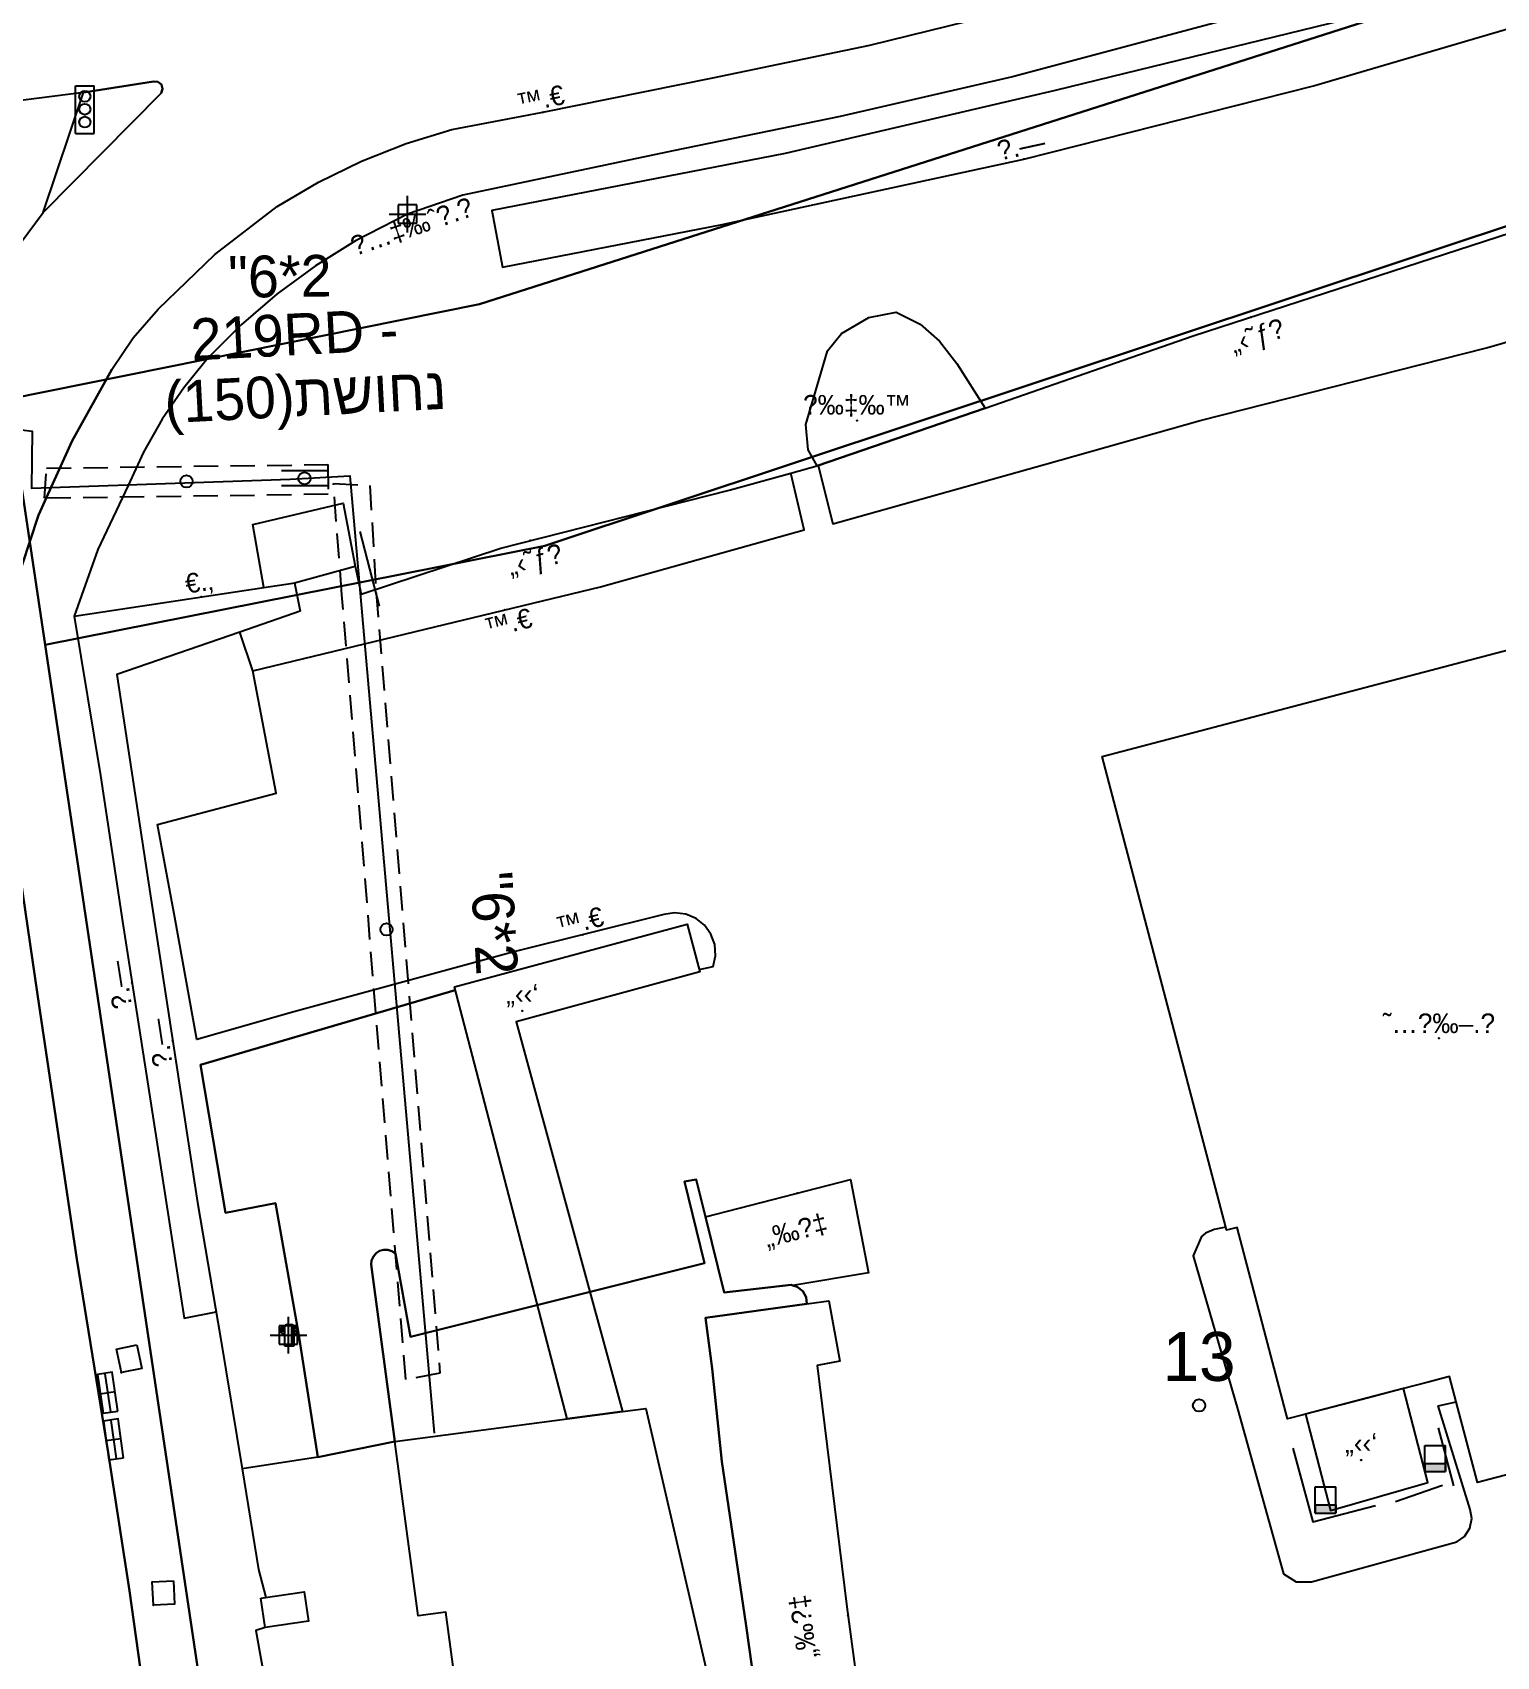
# Model space of a CAD drawing. Header units: metres. Extents: x 218299 to 220222, y 572714 to 574340.
# Drawn here: x 218798.1 to 218857.8, y 572951.4 to 573017.7 of the extents above; entities that cross this region are included whole.
import ezdxf
from ezdxf.enums import TextEntityAlignment as Align

# ---------------------------------------------------------------- set-up
doc = ezdxf.new("R2010")
doc.units = ezdxf.units.M
doc.header["$MEASUREMENT"] = 0
doc.header["$PDMODE"] = 66
doc.header["$PDSIZE"] = 0.75
doc.linetypes.add('DASH15', pattern=[1.5, 1, -0.5])
for name, color, linetype in [('1601', 44, 'LANDBORDER'), ('1602', 44, 'Continuous'), ('1603', 44, 'Continuous'), ('6151', 102, 'CABLEUNDEXIST03'), ('6701', 7, 'DASH15'), ('68152', 7, 'Continuous'), ('6910', 102, 'Continuous'), ('6916', 7, 'Continuous'), ('A_POINTS', 2, 'Continuous'), ('M2201', 253, 'Continuous'), ('M2202', 253, 'Continuous'), ('M2207', 253, 'Continuous'), ('M2401', 7, 'Continuous'), ('M2404', 7, 'Continuous'), ('M2407', 253, 'Continuous'), ('M2408', 253, 'Continuous'), ('M2430', 253, 'Continuous'), ('m2511', 253, 'Continuous'), ('M2602', 253, 'Continuous'), ('M2604', 253, 'Continuous'), ('M2605', 253, 'Continuous'), ('M2802', 253, 'Continuous'), ('M4409', 253, 'Continuous'), ('M4611', 253, 'Continuous'), ('M4903', 253, 'Continuous'), ('M5235', 253, 'Continuous'), ('M5250', 253, 'Continuous'), ('Y4410', 253, 'Continuous')]:
    doc.layers.add(name, color=color, linetype=linetype)
doc.styles.add('HEBTXT', font='HEBTXT')
doc.styles.add('MAVAT_HEBTXT', font='HEBTXT')
doc.linetypes.add('CABLEUNDEXIST03', pattern='A,3.5,[222,elecad.shx,S=0.01,R=0,X=0,Y=0],1.5', length=5)
doc.linetypes.add('LANDBORDER', pattern='A,6.25,[208,elecad.shx,S=0.02,R=0,X=-0.6,Y=0],12.5,[208,elecad.shx,S=0.02,R=180,X=0.6,Y=0],6.25', length=25)

# ---------------------------------------------------------------- blocks, each defined once
blk = doc.blocks.new('6910')
at = {"layer": 'A_POINTS'}
blk.add_circle((0, 0), 0.25, dxfattribs=at)
at = {"color": 0, "style": 'HEBTXT', "flags": 1}
blk.add_attdef('CODE', (-2.918, 6.399), '', height=1.7, dxfattribs=at)
at = {"color": 0, "style": 'HEBTXT'}
for tag, p in [('PATH', (0.169, 4.708)), ('HTCH', (0.169, 2.708))]:
    blk.add_attdef(tag, text='', height=1.7, dxfattribs=at).set_placement(p, align=Align.MIDDLE_CENTER)
blk = doc.blocks.new('68152')
at = {"color": 0}
for p, q in [((0.9375, 0.3125), (-0.9375, 0.3125)), ((0.9375, -0.3125), (-0.9375, -0.3125))]:
    blk.add_line(p, q, dxfattribs=at)
at = {"layer": 'A_POINTS'}
blk.add_circle((0, 0), 0.25, dxfattribs=at)
blk = doc.blocks.new('1603')
at = {"layer": 'A_POINTS'}
blk.add_circle((0, 0), 0.25, dxfattribs=at)
at = {"color": 0, "style": 'HEBTXT'}
blk.add_attdef('PARCEL_NUM', text='', height=2, dxfattribs=at).set_placement((0, 1), align=Align.CENTER)
at = {"color": 0, "style": 'HEBTXT', "flags": 1}
blk.add_attdef('LOT_NUM', text='', height=2, dxfattribs=at).set_placement((0, -2.5), align=Align.CENTER)
blk = doc.blocks.new('6916')
at = {"layer": 'A_POINTS'}
blk.add_circle((0, 0), 0.25, dxfattribs=at)
at = {"color": 0, "style": 'HEBTXT'}
for tag, p in [('HTCH', (0.006, 3.527)), ('PIPE', (0.049, 1.33))]:
    blk.add_attdef(tag, text='', height=1.7, dxfattribs=at).set_placement(p, align=Align.MIDDLE_CENTER)
blk = doc.blocks.new('M2404')
blk.add_circle((0, 0), 0.025)
at = {"style": 'MAVAT_HEBTXT'}
blk.add_attdef('NAME', text='', height=0.8, dxfattribs=at).set_placement((0, 1.59), align=Align.MIDDLE)
blk = doc.blocks.new('M2408')
blk.add_circle((0, 0), 0.025)
at = {"style": 'MAVAT_HEBTXT'}
blk.add_attdef('NAME', text='', height=0.8, dxfattribs=at).set_placement((0, 1.59), align=Align.MIDDLE)
blk = doc.blocks.new('2511')
blk.add_point((0, 0))
at = {"style": 'HEBTXT'}
blk.add_attdef('TYPE', text='', height=0.8, dxfattribs=at).set_placement((0, 1.12), align=Align.MIDDLE)
blk = doc.blocks.new('M2802')
blk.add_circle((0, 0), 0.025)
at = {"style": 'MAVAT_HEBTXT'}
blk.add_attdef('NAME', text='', height=0.8, dxfattribs=at).set_placement((0, 1.59), align=Align.MIDDLE)
blk = doc.blocks.new('M2602')
blk.add_circle((0, 0), 0.025)
at = {"style": 'MAVAT_HEBTXT'}
blk.add_attdef('NAME', text='', height=0.8, dxfattribs=at).set_placement((0, 1.59), align=Align.MIDDLE)
blk = doc.blocks.new('M2605')
blk.add_circle((0, 0), 0.025)
at = {"style": 'MAVAT_HEBTXT'}
blk.add_attdef('NAME', text='', height=0.8, dxfattribs=at).set_placement((0, 1.59), align=Align.MIDDLE)
blk = doc.blocks.new('M2207')
blk.add_circle((0, 0), 0.025)
at = {"style": 'MAVAT_HEBTXT'}
blk.add_attdef('NAME', text='', height=0.8, dxfattribs=at).set_placement((0, 1.59), align=Align.MIDDLE)
blk = doc.blocks.new('M5250')
blk.add_circle((0, 0), 0.025)
at = {"style": 'MAVAT_HEBTXT'}
blk.add_attdef('NAME', text='', height=0.8, dxfattribs=at).set_placement((0, 1.25), align=Align.MIDDLE)
blk = doc.blocks.new('M2430')
blk.add_circle((0, 0), 0.025)
at = {"style": 'MAVAT_HEBTXT'}
blk.add_attdef('NAME', text='', height=0.8, dxfattribs=at).set_placement((0, 1.25), align=Align.MIDDLE)
blk = doc.blocks.new('M4409')
for p, q in [((-0.75, -1.97), (-0.75, 1.9)), ((0.75, -1.97), (0.75, 1.9))]:
    blk.add_line(p, q)
for points in [[(-0.75, 1.9), (0.75, 1.9)], [(-0.75, -1.97), (0.75, -1.97)]]:
    blk.add_lwpolyline(points)
for centre in [(0, 1.05), (0, 0), (0, -1.05)]:
    blk.add_circle(centre, 0.45)
at = {"style": 'MAVAT_HEBTXT', "flags": 1}
for tag, p in [('MARK', (0, 3.7)), ('HEIGHT', (0, -3.8)), ('NAME', (0, -6.37))]:
    blk.add_attdef(tag, text='', height=2, dxfattribs=at).set_placement(p, align=Align.MIDDLE)
blk = doc.blocks.new('M4611')
for p, q in [((-1.07, 0.55), (-1.07, 0.77)), ((-1, 0.57), (-0.52, 0.57)), ((-0.95, 0.86), (-0.54, 0.86)), ((-0.88, 1), (-0.51, 1)), ((-0.77, 1.07), (-0.5, 1.07)), ((-0.77, 0.25), (-0.5, 0.25)), ((-0.5, 1.07), (-0.5, 1.13)), ((-0.5, -1.5), (-0.5, 1.06)), ((-0.2, 1.43), (0.44, 1.43)), ((-0.04, 1.28), (-0.04, -1.47)), ((0.41, 1.29), (0.41, -1.46)), ((0.64, -1.47), (0.64, 1.16)), ((0.74, 1.13), (0.74, -1.5)), ((0.74, 1.07), (0.95, 1.07)), ((0.74, 0.25), (0.95, 0.25)), ((1.03, 1), (0.77, 1)), ((1.16, 0.85), (0.78, 0.85)), ((1.2, 0.55), (0.79, 0.55)), ((1.25, 0.55), (1.25, 0.77)), ((0.74, -1.5), (-0.5, -1.5))]:
    blk.add_line(p, q)
for centre, start, end in [((-0.77, 0.77), 90, 180), ((-0.77, 0.55), 180, 270), ((-0.2, 1.13), 90, 180), ((0.44, 1.13), 0, 90), ((0.95, 0.77), 0, 90), ((0.95, 0.55), 270, 0)]:
    blk.add_arc(centre, 0.3, start, end)
blk.add_point((0, 0))
at = {"style": 'MAVAT_HEBTXT', "flags": 1}
for tag, p in [('MARK', (0.08, 2.68)), ('HEIGHT', (0.08, -2.76)), ('NAME', (0.08, -5.32)), ('DIAMETER', (0.08, -7.89))]:
    blk.add_attdef(tag, text='', height=0.8, dxfattribs=at).set_placement(p, align=Align.MIDDLE)
blk = doc.blocks.new('M4903')
blk.add_lwpolyline([(-1.6, -0.59), (1.6, -0.59), (1.6, 0.62), (-1.6, 0.62)], close=True)
for points in [[(-1.57, 0), (1.57, 0)], [(0, 0.62), (0, -0.59)]]:
    blk.add_lwpolyline(points)
at = {"style": 'MAVAT_HEBTXT', "flags": 1}
for tag, p in [('MARK', (0, 1.87)), ('IL', (0, -6.97))]:
    blk.add_attdef(tag, text='', height=0.8, dxfattribs=at).set_placement(p, align=Align.MIDDLE)
at = {"style": 'MAVAT_HEBTXT'}
for tag, p in [('HEIGHT', (0, -1.84)), ('NAME', (0, -4.41))]:
    blk.add_attdef(tag, text='', height=0.8, dxfattribs=at).set_placement(p, align=Align.MIDDLE)
blk = doc.blocks.new('*U89')
at = {"linetype": 'Continuous'}
for p, q in [((-0.85, 0), (-0.85, -0.66)), ((0.85, 0), (0.85, -0.66))]:
    blk.add_line(p, q, dxfattribs=at)
blk.add_solid([(-0.85, 0), (-0.85, -0.66), (0.85, -0.66)], dxfattribs=at)
at = {"linetype": 'Continuous', "extrusion": (0, 0, -1)}
blk.add_solid([(0.85, 0), (-0.85, 0), (-0.85, -0.66)], dxfattribs=at)
blk = doc.blocks.new('M5235')
for points in [[(-0.85, 1.47), (0.85, 1.47)], [(-0.85, -0.66), (-0.85, 1.47)], [(0.85, -0.66), (0.85, 1.47)], [(-0.85, 0), (0.85, 0)], [(-0.85, -0.66), (0.85, -0.66)]]:
    blk.add_lwpolyline(points)
at = {"linetype": 'Continuous'}
blk.add_blockref('*U89', (0, 0), dxfattribs=at)
at = {"style": 'MAVAT_HEBTXT', "flags": 1}
for tag, p in [('MARK', (0, 2.72)), ('HEIGHT', (0, -1.92)), ('NAME', (0, -4.48))]:
    blk.add_attdef(tag, text='', height=0.8, dxfattribs=at).set_placement(p, align=Align.MIDDLE)
blk = doc.blocks.new('M2202')
blk.add_circle((0, 0), 0.025)
at = {"style": 'MAVAT_HEBTXT'}
blk.add_attdef('NAME', text='', height=0.8, dxfattribs=at).set_placement((0, 1.59), align=Align.MIDDLE)
blk = doc.blocks.new('111')
at = {"layer": 'M2201'}
blk.add_polyline3d([(218861.835, 572993.416, 563.595), (218866.846, 572974.332, 563.417), (218866.915, 572974.069, 563.415), (218866.456, 572973.949, 563.415), (218868.485, 572966.221, 563.595), (218862.81, 572964.731, 563.415), (218863.235, 572963.111, 560.715), (218861.415, 572962.633, 560.715), (218862.052, 572960.207, 560.241), (218862.142, 572959.866, 560.175), (218857.063, 572958.532, 560.175), (218856.197, 572961.83, 562.642), (218855.926, 572962.861, 563.415), (218855.059, 572962.634, 563.438), (218854.058, 572962.371, 563.466), (218852.626, 572961.995, 563.505), (218850.052, 572961.319, 563.575), (218849.957, 572961.294, 563.577), (218849.325, 572961.128, 563.595), (218847.274, 572968.94, 563.595), (218846.835, 572968.825, 563.595), (218846.801, 572968.953, 563.595), (218841.762, 572988.146, 563.595)], close=True, dxfattribs=at)
blk.add_polyline3d([(218815.309, 572950.921, 567.479), (218814.999, 572953.253, 567.465), (218813.865, 572953.102, 567.465), (218812.918, 572960.207, 567.645), (218812.918, 572960.207, 567.645), (218819.945, 572961.133, 567.706), (218822.194, 572961.43, 567.726), (218823.154, 572961.556, 567.735), (218830.417, 572930.131, 562.965)], dxfattribs=at)
at = {"layer": 'M2207'}
for points in [[(218819.945, 572961.133, 562.805), (218815.344, 572978.752, 562.805), (218824.841, 572981.31, 562.805), (218825.349, 572979.365, 562.805), (218817.859, 572977.328, 562.805), (218822.194, 572961.43, 562.805), (218819.945, 572961.133, 562.805)], [(218854.058, 572962.371, 559.815), (218850.052, 572961.319, 559.815), (218851.081, 572957.397, 559.725), (218855.042, 572958.539, 559.725)], [(218807.448, 572953.815, 559.635), (218809.216, 572954.075, 559.635), (218809.391, 572952.886, 559.635), (218807.623, 572952.626, 559.635), (218807.623, 572952.626, 559.635), (218807.448, 572953.815, 559.635)]]:
    blk.add_polyline3d(points, close=True, dxfattribs=at)
at = {"layer": 'M2401'}
for points in [[(218815.378, 572978.62, 556.968), (218804.988, 572975.575, 557.135), (218806.003, 572969.531, 557.135), (218808.043, 572969.935, 557.135), (218808.978, 572964.628, 557.315), (218809.773, 572959.574, 557.495), (218812.918, 572960.207, 557.315), (218811.947, 572967.431, 557.135), (218811.967, 572967.597, 557.135), (218812.037, 572967.758, 557.135), (218812.151, 572967.891, 557.135), (218812.293, 572967.982, 557.135), (218812.454, 572968.029, 557.135), (218812.63, 572968.027, 557.135), (218812.797, 572967.974, 557.135), (218812.936, 572967.879, 557.135), (218813.556, 572964.475, 557.135), (218825.539, 572967.481, 557.045), (218824.721, 572970.812, 556.955), (218825.205, 572970.888, 556.955), (218825.579, 572969.372, 556.984), (218826.34, 572966.285, 557.045), (218829.073, 572966.592, 557.045), (218829.147, 572966.57, 557.045), (218829.327, 572966.517, 557.045), (218829.549, 572966.34, 557.045), (218829.686, 572966.09, 557.045), (218829.717, 572965.828, 557.045), (218825.582, 572965.259, 557.045), (218825.853, 572963.18, 557.135), (218826.247, 572959.398, 557.135), (218827.235, 572952.783, 557.315), (218829.325, 572937.896, 557.675)], [(218802.879, 572948.477, 555.245), (218802.091, 572954.118, 555.335), (218801.227, 572959.761, 555.245), (218799.938, 572967.641, 555.245), (218798.34, 572978.444, 555.605), (218797.534, 572983.939, 555.612)], [(218797.7, 572995.923, 556.006), (218798.379, 572997.981, 556.055), (218799.754, 573001.015, 556.212), (218801.368, 573003.932, 556.235), (218802.243, 573005.212, 556.223), (218803.262, 573006.383, 556.215), (218805.57, 573008.616, 556.497), (218808.12, 573010.574, 556.595), (218809.8, 573011.562, 556.646), (218811.556, 573012.418, 556.693), (218813.374, 573013.136, 556.736), (218815.236, 573013.708, 556.775), (218818.955, 573014.415, 556.955), (218825.88, 573015.825, 557.135), (218832.281, 573017.148, 557.315), (218838.705, 573018.724, 557.495)], [(218825.325, 572979.46, 556.87), (218825.901, 572979.584, 556.865), (218825.991, 572980.016, 556.865), (218825.959, 572980.473, 556.865), (218825.802, 572980.904, 556.865), (218825.544, 572981.261, 556.865), (218825.199, 572981.537, 556.865), (218824.777, 572981.715, 556.865), (218824.322, 572981.77, 556.865), (218823.887, 572981.702, 556.865), (218817.772, 572980.173, 556.955), (218808.794, 572977.727, 557.045), (218804.836, 572976.605, 557.135), (218803.946, 572981.576, 557.045), (218803.239, 572985.371, 557.045), (218808.077, 572986.65, 556.955), (218807.119, 572991.639, 556.865), (218814.146, 572993.335, 556.775), (218821.305, 572995.064, 556.775), (218829.609, 572997.393, 556.595), (218829.062, 572999.704, 556.685), (218830.174, 573000.01, 556.685), (218830.773, 572997.635, 556.595), (218839.414, 573000.051, 556.685), (218845.754, 573001.84, 556.685), (218857.43, 573004.815, 556.685), (218865.69, 573007.185, 556.865)], [(218846.801, 572968.953, 557.094), (218846.323, 572968.855, 557.094), (218845.973, 572968.704, 557.094), (218845.814, 572968.567, 557.094), (218845.469, 572967.777, 557.004), (218847.291, 572961.498, 557.16), (218849.161, 572954.816, 557.16), (218849.68, 572954.481, 557.16), (218850.298, 572954.485, 557.16), (218856.231, 572956.122, 557.34), (218856.534, 572956.34, 557.34), (218856.754, 572956.674, 557.34), (218856.834, 572957.066, 557.34), (218856.773, 572957.435, 557.34), (218855.465, 572961.667, 557.34), (218856.197, 572961.83, 557.34)]]:
    blk.add_polyline3d(points, dxfattribs=at)
blk.add_polyline3d([(218800.215, 573015.217, 556.44), (218797.128, 573014.823, 556.08), (218790.351, 573013.784, 556.08), (218790.126, 573013.609, 556.08), (218790.169, 573013.327, 556.08), (218790.525, 573012.205, 556.08), (218791.03, 573009.309, 556.08), (218792.602, 573002.861, 555.99), (218792.856, 573002.61, 555.99), (218793.212, 573002.644, 555.99), (218794.556, 573004.758, 556.08), (218796.682, 573007.794, 556.035), (218798.572, 573010.323, 556.26), (218803.389, 573015.2, 556.44), (218803.443, 573015.371, 556.44), (218803.391, 573015.543, 556.44), (218803.25, 573015.655, 556.44), (218803.071, 573015.667, 556.44)], close=True, dxfattribs=at)
at = {"layer": 'M2404'}
for points in [[(218803.262, 573006.383, 556.325), (218805.57, 573008.616, 556.497), (218808.12, 573010.574, 556.595), (218809.8, 573011.562, 556.646), (218811.556, 573012.418, 556.693), (218813.374, 573013.136, 556.736), (218815.236, 573013.708, 556.775), (218818.955, 573014.415, 556.955), (218825.88, 573015.825, 557.135), (218832.281, 573017.148, 557.315), (218838.705, 573018.724, 557.495)], [(218800.215, 573015.217, 556.44), (218800.215, 573015.217, 556.44), (218803.071, 573015.667, 556.44), (218803.25, 573015.655, 556.44), (218803.391, 573015.543, 556.44), (218803.443, 573015.371, 556.44), (218803.389, 573015.2, 556.44), (218798.572, 573010.323, 556.26), (218798.572, 573010.323, 556.26), (218798.572, 573010.323, 556.26)], [(218825.325, 572979.46, 556.87), (218825.901, 572979.584, 556.865), (218825.991, 572980.016, 556.865), (218825.959, 572980.473, 556.865), (218825.802, 572980.904, 556.865), (218825.544, 572981.261, 556.865), (218825.199, 572981.537, 556.865), (218824.777, 572981.715, 556.865), (218824.322, 572981.77, 556.865), (218823.887, 572981.702, 556.865), (218817.772, 572980.173, 556.955), (218808.794, 572977.727, 557.045), (218804.836, 572976.605, 557.135), (218803.946, 572981.576, 557.045), (218803.239, 572985.371, 557.045), (218808.077, 572986.65, 556.955), (218807.119, 572991.639, 556.865), (218814.146, 572993.335, 556.775), (218821.305, 572995.064, 556.775), (218829.609, 572997.393, 556.595), (218829.062, 572999.704, 556.685), (218830.174, 573000.01, 556.685), (218830.773, 572997.635, 556.595), (218839.414, 573000.051, 556.685), (218845.754, 573001.84, 556.685), (218857.43, 573004.815, 556.685), (218865.69, 573007.185, 556.865)], [(218801.368, 573003.932, 556.235), (218799.754, 573001.015, 556.212), (218798.379, 572997.981, 556.055), (218797.7, 572995.923, 556.006)], [(218797.534, 572983.939, 555.612), (218798.34, 572978.444, 555.605), (218799.938, 572967.641, 555.245), (218801.227, 572959.761, 555.245), (218802.091, 572954.118, 555.335), (218802.879, 572948.477, 555.245), (218803.828, 572942.277, 555.335), (218804.853, 572935.722, 555.515), (218805.747, 572929.646, 555.515), (218806.323, 572925.754, 555.605), (218807.011, 572920.796, 555.605), (218807.241, 572919.385, 555.705), (218807.597, 572917.993, 555.769), (218808.075, 572916.636, 555.796), (218808.669, 572915.332, 555.785), (218809.543, 572914.04, 555.818), (218810.584, 572912.862, 555.89), (218811.767, 572911.829, 556), (218813.059, 572910.967, 556.145), (218814.773, 572910.052, 556.145), (218814.773, 572910.052, 556.145)], [(218829.325, 572937.896, 557.675), (218827.235, 572952.783, 557.315), (218826.247, 572959.398, 557.135), (218825.853, 572963.18, 557.135), (218825.582, 572965.259, 557.045), (218829.717, 572965.828, 557.045), (218829.686, 572966.09, 557.045), (218829.549, 572966.34, 557.045), (218829.327, 572966.517, 557.045), (218829.147, 572966.57, 557.045), (218829.073, 572966.592, 557.045), (218826.34, 572966.285, 557.045), (218825.579, 572969.372, 556.984), (218825.205, 572970.888, 556.955), (218824.721, 572970.812, 556.955), (218825.539, 572967.481, 557.045), (218813.556, 572964.475, 557.135), (218812.936, 572967.879, 557.135), (218812.797, 572967.974, 557.135), (218812.63, 572968.027, 557.135), (218812.454, 572968.029, 557.135), (218812.293, 572967.982, 557.135), (218812.151, 572967.891, 557.135), (218812.037, 572967.758, 557.135), (218811.967, 572967.597, 557.135), (218811.947, 572967.431, 557.135), (218812.918, 572960.207, 557.315), (218809.773, 572959.574, 557.495), (218808.978, 572964.628, 557.315), (218808.043, 572969.935, 557.135), (218806.003, 572969.531, 557.135), (218804.988, 572975.575, 557.135), (218815.378, 572978.62, 556.968)], [(218846.801, 572968.953, 557.094), (218846.323, 572968.855, 557.094), (218845.973, 572968.704, 557.094), (218845.814, 572968.567, 557.094), (218845.469, 572967.777, 557.004), (218847.291, 572961.498, 557.16), (218849.161, 572954.816, 557.16), (218849.68, 572954.481, 557.16), (218850.298, 572954.485, 557.16), (218856.231, 572956.122, 557.34), (218856.534, 572956.34, 557.34), (218856.754, 572956.674, 557.34), (218856.834, 572957.066, 557.34), (218856.773, 572957.435, 557.34), (218855.465, 572961.667, 557.34), (218856.197, 572961.83, 557.34)]]:
    blk.add_polyline3d(points, dxfattribs=at)
at = {"layer": 'M2407'}
blk.add_polyline3d([(218807.574, 572995.038, 556.479), (218807.122, 572997.605, 556.569), (218810.81, 572998.479, 556.614), (218811.3, 572995.912, 556.614)], dxfattribs=at)
at = {"layer": 'M2408'}
for points in [[(218798.572, 573010.323, 556.26), (218800.215, 573015.217, 556.44)], [(218830.174, 573000.01, 556.681), (218836.991, 573002.342, 556.505), (218845.475, 573005.294, 556.685), (218858.439, 573009.51, 556.685), (218864.401, 573011.381, 556.685), (218864.952, 573010.24, 556.775)], [(218802.038, 572999.194, 556.117), (218800.805, 572996.587, 556.096), (218799.839, 572993.873, 555.937)], [(218808.825, 572995.226, 556.685), (218811.3, 572995.912, 556.685), (218811.3, 572995.912, 556.685), (218811.544, 572994.757, 556.685), (218817.24, 572996.646, 556.865), (218826.553, 572999.011, 556.685), (218829.062, 572999.704, 556.685)], [(218807.119, 572991.639, 556.865), (218806.591, 572993.217, 556.769)], [(218809.773, 572959.574, 557.495), (218806.687, 572959.091, 557.454)]]:
    blk.add_polyline3d(points, dxfattribs=at)
at = {"layer": 'M2430'}
for points in [[(218825.579, 572969.372, 556.89), (218831.491, 572970.889, 556.8), (218832.231, 572967.091, 556.8), (218829.147, 572966.57, 556.89)], [(218829.717, 572965.828, 556.89), (218830.618, 572965.946, 556.89), (218831.065, 572963.482, 556.89), (218830.135, 572963.303, 556.89), (218831.343, 572953.462, 557.07), (218832.686, 572943.536, 557.25), (218833.743, 572938.676, 557.43)]]:
    blk.add_polyline3d(points, dxfattribs=at)
at = {"layer": 'm2511'}
blk.add_polyline3d([(218886.525, 573031.177, 558.555), (218886.525, 573031.177, 558.555), (218879.865, 573028.849, 558.915), (218870.418, 573024.771, 559.095), (218869.219, 573024.336, 559.057), (218864.68, 573022.691, 558.915), (218859.132, 573021.224, 558.915), (218849.019, 573018.773, 558.555), (218838.1, 573015.856, 558.195), (218831.08, 573014.238, 558.015), (218824.26, 573012.848, 558.015), (218815.68, 573011.029, 557.835), (218813.43, 573010.262, 557.683), (218811.309, 573009.178, 557.655), (218809.674, 573008.158, 557.565), (218808.117, 573007.012, 557.475), (218806.651, 573005.752, 557.384), (218805.289, 573004.388, 557.295), (218804.309, 573003.181, 557.255), (218803.429, 573001.896, 557.09), (218802.668, 573000.558, 556.801), (218802.038, 572999.194, 556.395)], dxfattribs=at)
at = {"layer": 'M2602'}
blk.add_polyline3d([(218799.839, 572993.873, 557.61), (218807.574, 572995.038, 557.3), (218808.75, 572995.215, 557.253), (218808.825, 572995.226, 557.25), (218809.053, 572994.069, 557.97)], dxfattribs=at)
at = {"layer": 'M2604'}
for points in [[(218856.11, 572958.396, 557.985), (218855.478, 572960.767, 558.075)], [(218849.533, 572959.944, 557.985), (218850.35, 572956.931, 557.985), (218852.916, 572957.601, 557.985)], [(218853.73, 572957.767, 557.985), (218855.648, 572958.427, 557.985)]]:
    blk.add_polyline3d(points, dxfattribs=at)
at = {"layer": 'M2605'}
for points in [[(218961.823, 573056.651, 560.009), (218950.854, 573053.04, 559.649), (218939.362, 573048.966, 559.469), (218926.868, 573044.537, 559.109), (218915.234, 573040.25, 558.817), (218912.525, 573039.253, 558.749), (218899.706, 573034.361, 558.569), (218884.961, 573028.933, 558.209), (218875.427, 573025.307, 558.029), (218863.834, 573021.341, 558.029), (218859.6, 573020.237, 558.029), (218851.611, 573018.167, 557.849), (218839.85, 573015.307, 557.489), (218828.827, 573012.735, 557.309), (218816.871, 573010.411, 556.769), (218817.298, 573008.099, 556.769), (218826.26, 573009.841, 556.409), (218838.569, 573012.509, 556.409), (218850.376, 573015.498, 556.589), (218860.338, 573018.414, 556.589), (218872.457, 573022.646, 556.589), (218881.076, 573025.834, 556.431)], [(218799.839, 572993.873, 556.53), (218799.839, 572993.873, 556.53), (218799.839, 572993.873, 556.53), (218800.911, 572987.369, 556.89), (218801.799, 572981.414, 556.71), (218802.829, 572974.875, 556.71), (218804.321, 572965.238, 556.71), (218805.63, 572965.491, 556.71)], [(218809.053, 572994.069, 556.71), (218809.053, 572994.069, 556.71), (218806.591, 572993.217, 556.769), (218801.58, 572991.484, 556.89), (218802.932, 572982.545, 557.25), (218804.863, 572969.958, 557.25), (218805.808, 572964.456, 557.25), (218806.687, 572959.091, 557.454), (218807.359, 572954.988, 557.61), (218807.654, 572953.845, 557.61)], [(218807.623, 572952.626, 557.97), (218807.237, 572952.503, 557.97), (218808.867, 572943.448, 557.97), (218810.69, 572931.456, 557.61), (218811.258, 572931.519, 557.61), (218813.041, 572931.715, 557.61), (218813.433, 572931.759, 557.61), (218815.588, 572931.996, 557.61), (218815.958, 572929.067, 557.61), (218816.093, 572929.091, 557.61), (218818.168, 572929.466, 557.61), (218818.168, 572929.466, 557.61)]]:
    blk.add_polyline3d(points, dxfattribs=at)
at = {"layer": 'M2802'}
blk.add_polyline3d([(218836.991, 573002.342, 556.505), (218830.139, 573000, 556.685), (218829.776, 573000.651, 556.685), (218829.672, 573001.679, 556.685), (218830.555, 573004.69, 556.685), (218831.135, 573005.397, 556.685), (218832.239, 573006.045, 556.685), (218833.356, 573006.265, 556.685), (218834.345, 573005.771, 556.685), (218835.129, 573005.087, 556.685), (218835.829, 573004.174, 556.685)], close=True, dxfattribs=at)
at = {"layer": 'M5250'}
for points in [[(218802.396, 572964.146, 555.27), (218802.594, 572963.192, 555.27), (218801.76, 572963.019, 555.27), (218801.562, 572963.973, 555.27), (218802.396, 572964.146, 555.27)], [(218803.882, 572954.531, 555.27), (218803.929, 572953.582, 555.27), (218803.065, 572953.539, 555.27), (218803.018, 572954.489, 555.27), (218803.882, 572954.531, 555.27)]]:
    blk.add_polyline3d(points, dxfattribs=at)
at = {"layer": 'Y4410'}
blk.add_polyline3d([(218811.485, 572997.313, 556.76), (218812.27, 572994.271, 557.001)], dxfattribs=at)
at = {"layer": 'M2202'}
ref = blk.add_blockref('M2202', (218855.498, 572976.653), dxfattribs=dict(at, xscale=0.5, yscale=0.5, zscale=0.5))
ref.add_attrib('NAME', '˜…\x81‰–.\x8e', dxfattribs={"layer": '0', "height": 0.8, "style": 'MAVAT_HEBTXT'}).set_placement((218855.498, 572977.278), align=Align.MIDDLE)
at = {"layer": 'M2207'}
ref = blk.add_blockref('M2207', (218818.109, 572977.769), dxfattribs=dict(at, xscale=0.5, yscale=0.5, zscale=0.5))
ref.add_attrib('NAME', '„‹‹‘', dxfattribs={"layer": '0', "height": 0.8, "style": 'MAVAT_HEBTXT'}).set_placement((218818.109, 572978.394), align=Align.MIDDLE)
ref = blk.add_blockref('M2207', (218852.323, 572959.452), dxfattribs=dict(at, xscale=0.5, yscale=0.5, zscale=0.5))
ref.add_attrib('NAME', '„‹‹‘', dxfattribs={"layer": '0', "height": 0.8, "style": 'MAVAT_HEBTXT'}).set_placement((218852.323, 572960.077), align=Align.MIDDLE)
at = {"layer": 'M2404'}
ref = blk.add_blockref('M2404', (218818.955, 573014.415), dxfattribs=dict(at, xscale=0.5, yscale=0.5, zscale=0.5))
ref.add_attrib('NAME', '™.€', dxfattribs={"layer": '0', "height": 0.8, "rotation": 11.50658, "style": 'MAVAT_HEBTXT'}).set_placement((218818.845, 573014.954), align=Align.MIDDLE)
ref = blk.add_blockref('M2404', (218817.393, 572994.119), dxfattribs=dict(at, xscale=0.5, yscale=0.5, zscale=0.5))
ref.add_attrib('NAME', '™.€', dxfattribs={"layer": '0', "height": 0.8, "rotation": 14.03355, "style": 'MAVAT_HEBTXT'}).set_placement((218817.527, 572993.586), align=Align.MIDDLE)
ref = blk.add_blockref('M2404', (218820.578, 572980.875), dxfattribs=dict(at, xscale=0.5, yscale=0.5, zscale=0.5))
ref.add_attrib('NAME', '™.€', dxfattribs={"layer": '0', "height": 0.8, "rotation": 14.03355, "style": 'MAVAT_HEBTXT'}).set_placement((218820.445, 572981.408), align=Align.MIDDLE)
at = {"layer": 'M2408'}
ref = blk.add_blockref('M2408', (218847.834, 573006.061), dxfattribs=dict(at, xscale=0.5, yscale=0.5, zscale=0.5))
ref.add_attrib('NAME', '„‹˜ƒ\x8e', dxfattribs={"layer": '0', "height": 0.8, "rotation": 18.01733, "style": 'MAVAT_HEBTXT'}).set_placement((218848.112, 573005.205), align=Align.MIDDLE)
ref = blk.add_blockref('M2408', (218818.432, 572996.948), dxfattribs=dict(at, xscale=0.5, yscale=0.5, zscale=0.5))
ref.add_attrib('NAME', '„‹˜ƒ\x8e', dxfattribs={"layer": '0', "height": 0.8, "rotation": 14.24785, "style": 'MAVAT_HEBTXT'}).set_placement((218818.654, 572996.076), align=Align.MIDDLE)
at = {"layer": 'M2430'}
ref = blk.add_blockref('M2430', (218829.323, 572970.333), dxfattribs=dict(at, xscale=0.5, yscale=0.5, zscale=0.5))
ref.add_attrib('NAME', '„‰\x90‡', dxfattribs={"layer": '0', "height": 0.8, "rotation": 14.39518, "style": 'MAVAT_HEBTXT'}).set_placement((218829.276, 572968.774), align=Align.MIDDLE)
ref = blk.add_blockref('M2430', (218831.391, 572953.106), dxfattribs=dict(at, xscale=0.5, yscale=0.5, zscale=0.5))
ref.add_attrib('NAME', '„‰\x90‡', dxfattribs={"layer": '0', "height": 0.8, "rotation": 97.70661, "style": 'MAVAT_HEBTXT'}).set_placement((218829.608, 572952.666), align=Align.MIDDLE)
at = {"layer": 'm2511'}
ref = blk.add_blockref('2511', (218813.43, 573010.262), dxfattribs=dict(at, xscale=0.5, yscale=0.5, zscale=0.5))
ref.add_attrib('TYPE', '\x9a…‡‰ˆ\x81.\x8e', dxfattribs={"layer": '0', "height": 0.8, "rotation": 18.8083, "style": 'HEBTXT'}).set_placement((218813.607, 573009.742), align=Align.MIDDLE)
at = {"layer": 'M2602'}
ref = blk.add_blockref('M2602', (218805.015, 572994.652), dxfattribs=dict(at, xscale=0.5, yscale=0.5, zscale=0.5))
ref.add_attrib('NAME', '€.‚', dxfattribs={"layer": '0', "height": 0.8, "rotation": 8.56392, "style": 'MAVAT_HEBTXT'}).set_placement((218804.933, 572995.196), align=Align.MIDDLE)
at = {"layer": 'M2605'}
ref = blk.add_blockref('M2605', (218838.569, 573012.509), dxfattribs=dict(at, xscale=0.5, yscale=0.5, zscale=0.5))
ref.add_attrib('NAME', '\x9a.—', dxfattribs={"layer": '0', "height": 0.8, "rotation": 12.22777, "style": 'MAVAT_HEBTXT'}).set_placement((218838.452, 573013.046), align=Align.MIDDLE)
ref = blk.add_blockref('M2605', (218802.194, 572978.905), dxfattribs=dict(at, xscale=0.5, yscale=0.5, zscale=0.5))
ref.add_attrib('NAME', '\x9a.—', dxfattribs={"layer": '0', "height": 0.8, "rotation": 98.95031, "style": 'MAVAT_HEBTXT'}).set_placement((218801.651, 572978.82), align=Align.MIDDLE)
ref = blk.add_blockref('M2605', (218803.852, 572976.545), dxfattribs=dict(at, xscale=0.5, yscale=0.5, zscale=0.5))
ref.add_attrib('NAME', '\x9a.—', dxfattribs={"layer": '0', "height": 0.8, "rotation": 98.7247, "style": 'MAVAT_HEBTXT'}).set_placement((218803.309, 572976.461), align=Align.MIDDLE)
at = {"layer": 'M2802'}
ref = blk.add_blockref('M2802', (218831.763, 573001.842, 556.595), dxfattribs=dict(at, xscale=0.5, yscale=0.5, zscale=0.5))
ref.add_attrib('NAME', '\x8d‰‡‰™', dxfattribs={"layer": '0', "height": 0.8, "style": 'MAVAT_HEBTXT'}).set_placement((218831.763, 573002.467, 556.595), align=Align.MIDDLE)
at = {"layer": 'M4409', "xscale": 0.5, "yscale": 0.5, "zscale": 0.5}
blk.add_blockref('M4409', (218800.269, 573014.539, 556.319), dxfattribs=at)
at = {"layer": 'M4611', "xscale": 0.3, "yscale": 0.3, "zscale": 0.3}
blk.add_blockref('M4611', (218808.573, 572964.547, 557.34), dxfattribs=at)
at = {"layer": 'M4903', "xscale": 0.5, "yscale": 0.5, "zscale": 0.5}
for p, rotation in [((218801.208, 572962.199, 555.27), 98.49667335782276), ((218801.446, 572960.294, 555.27), 98.01268303413718)]:
    blk.add_blockref('M4903', p, dxfattribs=dict(at, rotation=rotation))
at = {"layer": 'M5235', "xscale": 0.5, "yscale": 0.5, "zscale": 0.5}
for p in [(218855.34, 572959.311, 557.265), (218850.869, 572957.623, 557.265)]:
    blk.add_blockref('M5235', p, dxfattribs=at)
at = {"layer": 'M5250', "xscale": 0.5, "yscale": 0.5, "zscale": 0.5}
for p in [(218801.76, 572963.019, 555.27), (218803.065, 572953.539, 555.27)]:
    blk.add_blockref('M5250', p, dxfattribs=at)

msp = doc.modelspace()

# ---------------------------------------------------------------- linework, layer by layer
at = {"layer": '1601'}
for points in [[(218826.5159, 572791.1824), (218825.783, 572810.2869), (218820.86, 572843.61), (218814.75, 572884.67), (218809.4658, 572920.1169), (218809.44, 572920.29), (218798.65, 572992.7), (218797.16, 573002.71), (218794.1301, 573015.6506), (218792.1773, 573028.5919), (218788.8683, 573051.1248), (218801.0406, 573053.2139), (218894.6999, 573083.1114), (218942.3085, 573099.352), (219073.0976, 573143.3017)], [(218524.6647, 573071.9174), (218533.0708, 573070.1451), (218552.3749, 573066.3086), (218571.2063, 573063.0611), (218591.1102, 573060.1461), (218672.3329, 573051.3442), (218692.4177, 573049.4343), (218712.1577, 573047.4102), (218731.5038, 573046.3355), (218749.5997, 573046.4787), (218766.1582, 573047.7202), (218788.8683, 573051.1248), (218792.1773, 573028.5919), (218794.1301, 573015.6506), (218797.16, 573002.71), (218798.65, 572992.7), (218809.44, 572920.29), (218809.4658, 572920.1169), (218814.75, 572884.67), (218820.86, 572843.61), (218825.783, 572810.2869), (218802.9792, 572806.8589), (218702.3189, 572791.6014), (218695.243, 572790.536)]]:
    msp.add_lwpolyline(points, dxfattribs=at)
at = {"layer": '1602'}
for points in [[(218801.0406, 573053.2139), (218894.6999, 573083.1114), (218942.3085, 573099.352), (219073.0976, 573143.3017), (219109.4634, 573155.6423), (219126.7309, 573162.6274), (219147.0646, 573172.455), (219153.9078, 573152.8939), (219156.5164, 573145.485), (219163.763, 573125.1858), (219148.197, 573117.6126), (219127.9316, 573109.4794), (219089.73, 573096.92), (218959.08, 573053.01), (218911.15, 573036.85), (218816.36, 573006.59), (218797.16, 573002.71), (218794.1301, 573015.6506), (218792.1773, 573028.5919), (218788.8683, 573051.1248)], [(218819.03, 572996.73), (218798.65, 572992.7), (218797.16, 573002.71), (218816.36, 573006.59), (218911.15, 573036.85), (218959.08, 573053.01), (219089.73, 573096.92), (219093.4, 573087.46), (218879.97, 573016.99)], [(218784.748, 572923.4409), (218784.2297, 572926.854), (218782.7429, 572936.1859), (218779.8007, 572956.413), (218779.1448, 572960.3445), (218778.1471, 572966.9148), (218773.3926, 572998.2285), (218776.3348, 572998.67), (218797.16, 573002.71), (218798.65, 572992.7), (218809.44, 572920.29), (218809.4658, 572920.1169), (218814.75, 572884.67), (218820.86, 572843.61), (218825.783, 572810.2869), (218802.9792, 572806.8589), (218798.8532, 572829.3544), (218797.8077, 572836.6296), (218792.0895, 572873.9846)]]:
    msp.add_lwpolyline(points, close=True, dxfattribs=at)
msp.add_lwpolyline([(218809.44, 572920.29), (218798.65, 572992.7), (218819.03, 572996.73), (218879.97, 573016.99)], dxfattribs=at)
at = {"layer": '6151'}
msp.add_lwpolyline([(218774.3958, 572996.5448), (218775.2285, 573001.1031), (218788.1283, 573001.4544), (218796.0778, 573001.6708), (218798.1267, 573001.41), (218798.0928, 572999.081), (218808.6506, 572999.4573), (218811.071, 572999.5826), (218814.5128, 572960.5542)], dxfattribs=at)
at = {"layer": '6701'}
for points in [[(218798.7096, 572999.9001), (218810.1819, 573000.0483), (218810.195, 572998.8359), (218798.6249, 572998.6724)], [(218814.7509, 572962.995), (218813.3619, 572962.737), (218810.7535, 572994.7384), (218810.4045, 572999.2794), (218811.8934, 572999.19), (218812.1515, 572994.8174)]]:
    msp.add_lwpolyline(points, close=True, dxfattribs=at)

# ---------------------------------------------------------------- block references
msp.add_blockref('111', (0, 0))
at = {"layer": '1603'}
msp.add_blockref('1603', (218845.7124, 572961.679), dxfattribs=at).add_auto_attribs({'PARCEL_NUM': '13'})
at = {"layer": '68152'}
msp.add_blockref('68152', (218809.2266, 572999.4871), dxfattribs=at)
at = {"layer": '6910'}
ref = msp.add_blockref('6910', (218809.2266, 572999.4871), dxfattribs=dict(at, rotation=2.9635))
ref.add_attrib('PATH', '219RD - ', dxfattribs={"layer": '0', "color": 0, "height": 1.7, "rotation": 2.9635, "style": 'HEBTXT'}).set_placement((218809.1328, 573005.3752), align=Align.MIDDLE_CENTER)
ref.add_attrib('HTCH', '(150)תשוחנ', dxfattribs={"layer": '0', "color": 0, "height": 1.7, "rotation": 2.9635, "style": 'HEBTXT'}).set_placement((218809.2621, 573002.8786), align=Align.MIDDLE_CENTER)
at = {"layer": '6916'}
ref = msp.add_blockref('6916', (218804.4168, 572999.3632), dxfattribs=dict(at, rotation=0.7401000000000001))
ref.add_attrib('HTCH', '"6*2', dxfattribs={"layer": '0', "color": 0, "height": 1.7, "rotation": 0.7401, "style": 'HEBTXT'}).set_placement((218808.2235, 573007.7282), align=Align.MIDDLE_CENTER)
ref = msp.add_blockref('6916', (218812.5718, 572981.0932), dxfattribs=dict(at, rotation=273.3781))
ref.add_attrib('HTCH', '"6*2', dxfattribs={"layer": '0', "color": 0, "height": 1.7, "rotation": 273.3781, "style": 'HEBTXT'}).set_placement((218816.9729, 572981.3453), align=Align.MIDDLE_CENTER)

doc.saveas('drawing.dxf')
